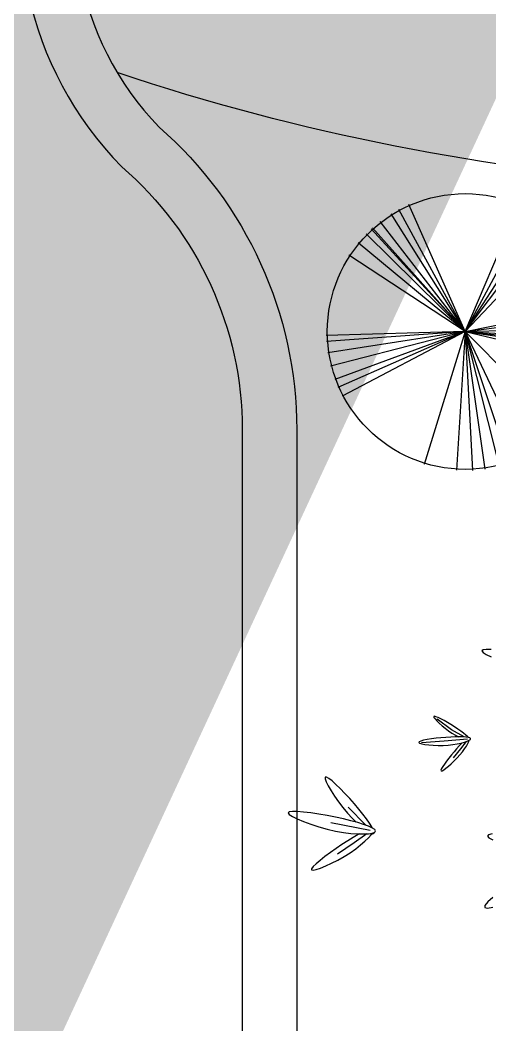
# Model space of a CAD drawing. Extents: x 302512 to 1034855, y -184136 to 410364.
# Drawn here: x 562051 to 565504, y 319183 to 326576 of the extents above; entities that cross this region are included whole.
import ezdxf

# ---------------------------------------------------------------- set-up
doc = ezdxf.new("R2010")
doc.units = 0
doc.header["$MEASUREMENT"] = 0
for name, color, linetype in [('F', 5, 'Continuous'), ('LAYER4', 1, 'Continuous'), ('WALL', 4, 'Continuous'), ('坐椅', 7, 'Continuous'), ('建筑', 2, 'Continuous'), ('支路', 7, 'Continuous'), ('树', 80, 'Continuous'), ('绿化', 97, 'Continuous'), ('绿地', 3, 'Continuous')]:
    doc.layers.add(name, color=color, linetype=linetype)
doc.styles.add('DIM_FONT', font='SIMPLEX.shx', dxfattribs={"width": 0.8})

# ---------------------------------------------------------------- blocks, each defined once
blk = doc.blocks.new('A$C46FC3478')
at = {"layer": '建筑'}
for p, q in [((19140.3, 10574.1), (19140.3, 2030.1)), ((19540.3, 10574.4), (19540.3, 1630.1))]:
    blk.add_line(p, q, dxfattribs=at)
for points in [[(17674.4, 15234.2, 0.292127), (18254.5, 12507.8, -0.217731), (19140.3, 10574.1)], [(18105.4, 15230.1, 0.308653), (18529, 12799.2, -0.216198), (19540.3, 10574.4, -0.261004)]]:
    blk.add_lwpolyline(points, format="xyb", dxfattribs=at)
blk = doc.blocks.new('_F43BVI')
at = {"layer": '绿地'}
for p, q in [((-0.3648, -0.6504), (-0.4068, -0.6884)), ((-0.3901, -0.656), (-0.4017, -0.6648)), ((-0.3793, -0.6483), (-0.3901, -0.656)), ((-0.3695, -0.6418), (-0.3793, -0.6483)), ((-0.3525, -0.6404), (-0.3728, -0.7286)), ((-0.361, -0.6368), (-0.3695, -0.6418)), ((-0.3577, -0.6351), (-0.361, -0.6368)), ((-0.343, -0.6387), (-0.3466, -0.636)), ((-0.3454, -0.6485), (-0.3257, -0.6776)), ((-0.3363, -0.645), (-0.343, -0.6387)), ((-0.3287, -0.6533), (-0.3363, -0.645)), ((-0.3206, -0.6633), (-0.3287, -0.6533)), ((-0.4068, -0.6884), (-0.4625, -0.7286)), ((-0.4381, -0.6949), (-0.4493, -0.705)), ((-0.4261, -0.6845), (-0.4381, -0.6949)), ((-0.4138, -0.6743), (-0.4261, -0.6845)), ((-0.4017, -0.6648), (-0.4138, -0.6743)), ((-0.4064, -0.7005), (-0.3936, -0.6907)), ((-0.3936, -0.6907), (-0.382, -0.6808)), ((-0.382, -0.6808), (-0.3723, -0.6715)), ((-0.3456, -0.6647), (-0.3441, -0.6679)), ((-0.3441, -0.6679), (-0.3379, -0.6796)), ((-0.3379, -0.6796), (-0.3307, -0.6922)), ((-0.3307, -0.6922), (-0.3228, -0.7055)), ((-0.3257, -0.6776), (-0.3015, -0.7159)), ((-0.3123, -0.6748), (-0.3206, -0.6633)), ((-0.3039, -0.6876), (-0.3123, -0.6748)), ((-0.2959, -0.7015), (-0.3039, -0.6876)), ((0.0256, -0.6636), (0.0246, -0.6779)), ((0.0246, -0.6779), (0.028, -0.6838)), ((0.028, -0.6838), (0.0359, -0.6802)), ((0.0359, -0.6802), (0.0478, -0.668)), ((-0.4734, -0.73), (-0.4766, -0.7352)), ((-0.4766, -0.7352), (-0.4765, -0.738)), ((-0.4765, -0.738), (-0.4728, -0.7382)), ((-0.4675, -0.723), (-0.4734, -0.73)), ((-0.4728, -0.7382), (-0.466, -0.736)), ((-0.4593, -0.7145), (-0.4675, -0.723)), ((-0.466, -0.736), (-0.4567, -0.7318)), ((-0.4493, -0.705), (-0.4593, -0.7145)), ((-0.4567, -0.7318), (-0.4454, -0.7258)), ((-0.4454, -0.7258), (-0.4329, -0.7184)), ((-0.4329, -0.7184), (-0.4197, -0.7098)), ((-0.4197, -0.7098), (-0.4064, -0.7005)), ((-0.3728, -0.7286), (-0.395, -0.8144)), ((-0.3228, -0.7055), (-0.3143, -0.719)), ((-0.3143, -0.719), (-0.3056, -0.7322)), ((-0.3056, -0.7322), (-0.297, -0.7447)), ((-0.2884, -0.7159), (-0.2959, -0.7015)), ((-0.2816, -0.7301), (-0.2884, -0.7159)), ((-0.2759, -0.7435), (-0.2816, -0.7301)), ((-0.297, -0.7447), (-0.2889, -0.7558)), ((-0.2889, -0.7558), (-0.2815, -0.765)), ((-0.2815, -0.765), (-0.2754, -0.7718)), ((-0.2714, -0.7555), (-0.2759, -0.7435)), ((-0.2754, -0.7718), (-0.2707, -0.7757)), ((-0.2684, -0.7653), (-0.2714, -0.7555)), ((-0.2707, -0.7757), (-0.2679, -0.7759)), ((-0.2672, -0.7723), (-0.2684, -0.7653)), ((-0.2679, -0.7759), (-0.2672, -0.7723)), ((-0.2256, -1.1247), (-0.25, -1.1347)), ((-0.1579, -1.1187), (-0.2452, -1.1612)), ((-0.2023, -1.1159), (-0.2256, -1.1247)), ((-0.1328, -1.1081), (-0.2083, -1.2437)), ((-0.1808, -1.1083), (-0.2023, -1.1159)), ((-0.1616, -1.1023), (-0.1808, -1.1083)), ((-0.1452, -1.098), (-0.1616, -1.1023)), ((-0.139, -1.0969), (-0.1452, -1.098)), ((-0.125, -1.1248), (-0.1066, -1.1821)), ((-0.1217, -1.1074), (-0.1182, -1.1023)), ((-0.1182, -1.0977), (-0.1215, -1.0962)), ((-0.1165, -1.1097), (-0.1211, -1.1036)), ((-0.1182, -1.1023), (-0.1182, -1.0977)), ((-0.1084, -1.1234), (-0.1165, -1.1097)), ((-0.0999, -1.1407), (-0.1084, -1.1234)), ((-0.2998, -1.157), (-0.3231, -1.1683)), ((-0.2751, -1.1456), (-0.2998, -1.157)), ((-0.25, -1.1347), (-0.2751, -1.1456)), ((-0.2246, -1.1713), (-0.2007, -1.1605)), ((-0.2007, -1.1605), (-0.1803, -1.1499)), ((-0.1332, -1.1514), (-0.1322, -1.1573)), ((-0.1322, -1.1573), (-0.1275, -1.1796)), ((-0.0913, -1.161), (-0.0999, -1.1407)), ((-0.0831, -1.1839), (-0.0913, -1.161)), ((-0.3824, -1.205), (-0.3836, -1.2097)), ((-0.3747, -1.1981), (-0.3824, -1.205)), ((-0.3616, -1.1893), (-0.3747, -1.1981)), ((-0.3441, -1.1793), (-0.3616, -1.1893)), ((-0.348, -1.2089), (-0.3266, -1.2044)), ((-0.3231, -1.1683), (-0.3441, -1.1793)), ((-0.3266, -1.2044), (-0.3024, -1.1982)), ((-0.3024, -1.1982), (-0.2766, -1.1904)), ((-0.2766, -1.1904), (-0.2502, -1.1814)), ((-0.2502, -1.1814), (-0.2246, -1.1713)), ((-0.1275, -1.1796), (-0.1217, -1.2038)), ((-0.1217, -1.2038), (-0.115, -1.2294)), ((-0.1066, -1.1821), (-0.0848, -1.2567)), ((-0.0754, -1.209), (-0.0831, -1.1839)), ((-0.3836, -1.2097), (-0.3777, -1.2118)), ((-0.3777, -1.2118), (-0.3654, -1.2115)), ((-0.3654, -1.2115), (-0.348, -1.2089)), ((-0.115, -1.2294), (-0.1075, -1.2556)), ((-0.0688, -1.2357), (-0.0754, -1.209)), ((-0.0633, -1.263), (-0.0688, -1.2357)), ((-0.1075, -1.2556), (-0.0994, -1.2816)), ((-0.0994, -1.2816), (-0.0912, -1.3062)), ((-0.059, -1.2896), (-0.0633, -1.263)), ((-0.0912, -1.3062), (-0.0831, -1.3284)), ((-0.0559, -1.3144), (-0.059, -1.2896)), ((-0.0542, -1.3362), (-0.0559, -1.3144)), ((-0.0831, -1.3284), (-0.0754, -1.3471)), ((-0.0754, -1.3471), (-0.0685, -1.3613)), ((-0.0685, -1.3613), (-0.0626, -1.3698)), ((-0.0552, -1.366), (-0.054, -1.3538)), ((-0.054, -1.3538), (-0.0542, -1.3362)), ((-0.0626, -1.3698), (-0.0581, -1.3716)), ((-0.0581, -1.3716), (-0.0552, -1.366))]:
    blk.add_line(p, q, dxfattribs=at)
for points in [[(-0.6542, -0.4463), (-0.6604, -0.4642), (-0.6627, -0.4764), (-0.6604, -0.4817), (-0.6532, -0.4795), (-0.6417, -0.4702), (-0.627, -0.4551)], [(0.2599, -0.7379), (0.271, -0.7617), (0.2805, -0.7761), (0.2879, -0.7792), (0.2929, -0.77), (0.2955, -0.7497)]]:
    blk.add_lwpolyline(points, dxfattribs=at)
for points in [[(-0.3852, -0.7182), (-0.3896, -0.7368), (-0.3935, -0.7554), (-0.3968, -0.7733), (-0.3994, -0.7896), (-0.4011, -0.8037), (-0.4016, -0.8147), (-0.4009, -0.8219), (-0.3988, -0.8245), (-0.3951, -0.8221), (-0.3902, -0.815), (-0.3844, -0.8042), (-0.378, -0.7903), (-0.3714, -0.7741), (-0.365, -0.7563), (-0.3591, -0.7377), (-0.3541, -0.7191), (-0.3502, -0.7012), (-0.3475, -0.6843), (-0.3459, -0.669), (-0.3452, -0.6556), (-0.3455, -0.6444), (-0.3466, -0.6359), (-0.3485, -0.6305), (-0.3511, -0.6286), (-0.3543, -0.6304), (-0.358, -0.6356), (-0.3622, -0.6439), (-0.3666, -0.6549), (-0.3713, -0.6682), (-0.376, -0.6835), (-0.3807, -0.7002)], [(-0.2239, -1.2205), (-0.2399, -1.2491), (-0.2552, -1.278), (-0.2692, -1.3058), (-0.2812, -1.3315), (-0.2907, -1.3538), (-0.2968, -1.3717), (-0.2991, -1.3839), (-0.2968, -1.3892), (-0.2896, -1.3869), (-0.2782, -1.3777), (-0.2634, -1.3626), (-0.2463, -1.3427), (-0.2277, -1.3192), (-0.2087, -1.293), (-0.1902, -1.2652), (-0.173, -1.237), (-0.1581, -1.2092), (-0.1456, -1.1828), (-0.1356, -1.1584), (-0.1281, -1.1365), (-0.1233, -1.118), (-0.1211, -1.1036), (-0.1216, -1.0937), (-0.125, -1.0893), (-0.1311, -1.0907), (-0.1397, -1.0975), (-0.1505, -1.1092), (-0.1631, -1.1253), (-0.177, -1.145), (-0.1921, -1.1678), (-0.2078, -1.1932)]]:
    blk.add_lwpolyline(points, close=True, dxfattribs=at)
at = {"style": 'DIM_FONT', "width": 0.7, "flags": 9}
for tag in ['YSIZE', 'XSIZE']:
    blk.add_attdef(tag, (0, 0), '', height=0.5, dxfattribs=at)
blk = doc.blocks.new('ZU')
at = {"layer": '绿地', "xscale": 1.5, "yscale": 1.5, "zscale": 0.001, "rotation": 260.5308552460376}
blk.add_blockref('_F43BVI', (-0.8522, 0.1655), dxfattribs=at)
blk = doc.blocks.new('A$C0B5A7686')
at = {"layer": '树', "linetype": 'ByBlock', "xscale": 640, "yscale": 640, "zscale": 640, "rotation": 151.15692544915}
blk.add_blockref('ZU', (642.8, 1492.6), dxfattribs=at)
blk = doc.blocks.new('A$C750B0621')
at = {"layer": '树'}
blk.add_blockref('A$C0B5A7686', (0, 0), dxfattribs=at)
blk = doc.blocks.new('A$C5AB93D8E')
at = {"layer": '绿化', "xscale": 0.8, "yscale": 0.8, "zscale": 0.8}
blk.add_blockref('A$C750B0621', (0, 0), dxfattribs=at)
blk = doc.blocks.new('A$C68DB62A4')
at = {"layer": '绿化', "rotation": 236.3690562220917}
blk.add_blockref('A$C5AB93D8E', (801.7, 2393.5), dxfattribs=at)
blk = doc.blocks.new('_F37GYG')
at = {"layer": '绿化', "linetype": 'ByBlock', "xscale": 0.2867748092958204, "yscale": 0.2867748092958204, "zscale": 0.2867748092958204}
blk.add_blockref('A$C68DB62A4', (-306.06, -300.5), dxfattribs=at)
at = {"style": 'DIM_FONT', "width": 0.8, "flags": 9}
for tag in ['YSIZE', 'XSIZE']:
    blk.add_attdef(tag, (0, 0), '', height=0.5, dxfattribs=at)
blk = doc.blocks.new('A$C027A6E26')
at = {"layer": 'LAYER4'}
for q in [(401.8, 1424.7), (445.1, 1446), (502.1, 1469), (1101.9, 1429.7), (339.5, 1387.7), (1161.3, 1395.7), (258.1, 1325.6), (288.2, 1350.7), (295.9, 1356.6), (1212.7, 1360.2), (1253.4, 1327.1), (211, 1280.6), (1313.8, 1268.3), (156, 1216.6), (1507.1, 853), (0.8, 790.9), (1512.3, 793.5), (0, 758.2), (2.4, 696.3), (11.9, 622.9), (29.3, 547.8), (43.7, 503.1), (62.8, 454.5), (480, 52.2), (652.6, 7), (740.2, 0), (1247.3, 180.5), (1477.3, 526), (1494.7, 590), (1501.4, 623.1), (1506.7, 657.4), (1512.4, 720.3), (807.6, 1.5), (885.8, 10.9), (941.8, 22.8), (1027.6, 50)]:
    blk.add_line((756.6, 756.4), q, dxfattribs=at)
blk.add_circle((756.6, 756.4), 750, dxfattribs=at)
at = {"layer": 'LAYER4', "ltscale": 1000, "style": 'DIM_FONT', "width": 0.8, "flags": 9}
for tag in ['YSIZE', 'XSIZE']:
    blk.add_attdef(tag, (756.6, 756.4), '', height=0.25, rotation=162.2754, dxfattribs=at)

msp = doc.modelspace()

# ---------------------------------------------------------------- hatches: boundary and pattern name
at = {"linetype": 'ByBlock', "lineweight": 5}
h = msp.add_hatch(color=256, dxfattribs=at)
h.paths.add_polyline_path([(522592.5, 349253.9), (520797, 349301.4), (520829.7, 350538.8), (522625.3, 350491.3)], flags=16)
h.paths.add_polyline_path([(519829.3, 348499.2), (521552.6, 344814.8), (523659.8, 348397.9)], flags=17)
edge = h.paths.add_edge_path()
edge.add_line((572984.2, 342026.3), (375866.6, 347237.3))
edge.add_line((522608.4, 351499.9), (519298.7, 226302.4))

# ---------------------------------------------------------------- linework, layer by layer
at = {"layer": 'F'}
for points in [[(581745.8, 325211.6, 0.168599), (570875.4, 326801.9, -0.144388), (562473.2, 327608.2)], [(581693.4, 323874.6, 0.17804), (571100.6, 325623.3, -0.128253), (562764.1, 326189.7, -0.137815)]]:
    msp.add_lwpolyline(points, format="xyb", dxfattribs=at)

# ---------------------------------------------------------------- block references
at = {"layer": 'WALL'}
msp.add_blockref('A$C46FC3478', (544543.8, 312988.8), dxfattribs=at)
at = {"layer": '坐椅', "xscale": 8.626176000000003, "yscale": 8.626176000000003, "zscale": 8.626176000000003}
msp.add_blockref('_F37GYG', (566661, 320704.7), dxfattribs=at)
at = {"layer": '支路', "xscale": 1.3524, "yscale": 1.3524, "zscale": 1.3524, "rotation": 4.248435238497092}
msp.add_blockref('A$C027A6E26', (564378.8, 323188.6), dxfattribs=at)

doc.saveas('drawing.dxf')
